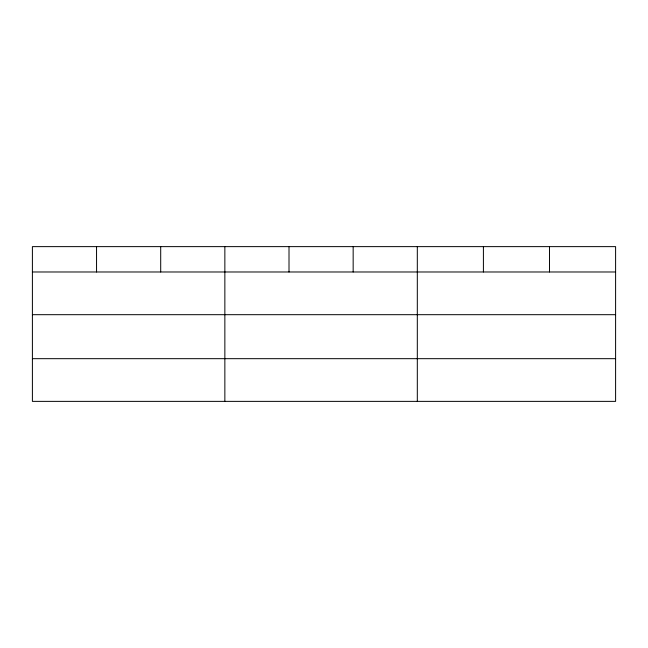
<?xml version="1.0" encoding="UTF-8"?>
<svg xmlns="http://www.w3.org/2000/svg" width="648" height="648" viewBox="0 0 648 648"><rect width="100%" height="100%" fill="white"/><g stroke="black" fill="none" stroke-linecap="round" stroke-linejoin="round"><path stroke-width="0.97" d="M615.6 314.685L615.6 246.629L32.4 246.629L32.4 401.371L615.6 401.371L615.6 314.685L32.4 314.685M32.4 271.982L615.6 271.982M32.4 358.676L615.6 358.676M549.504 246.629L549.504 271.982M483.408 246.629L483.408 271.982M417.312 246.629L417.312 401.371M353.16 246.629L353.16 271.982M289.008 246.629L289.008 271.982M224.856 246.629L224.856 401.371M160.704 246.629L160.704 271.982M96.552 246.629L96.552 271.982"/></g></svg>
